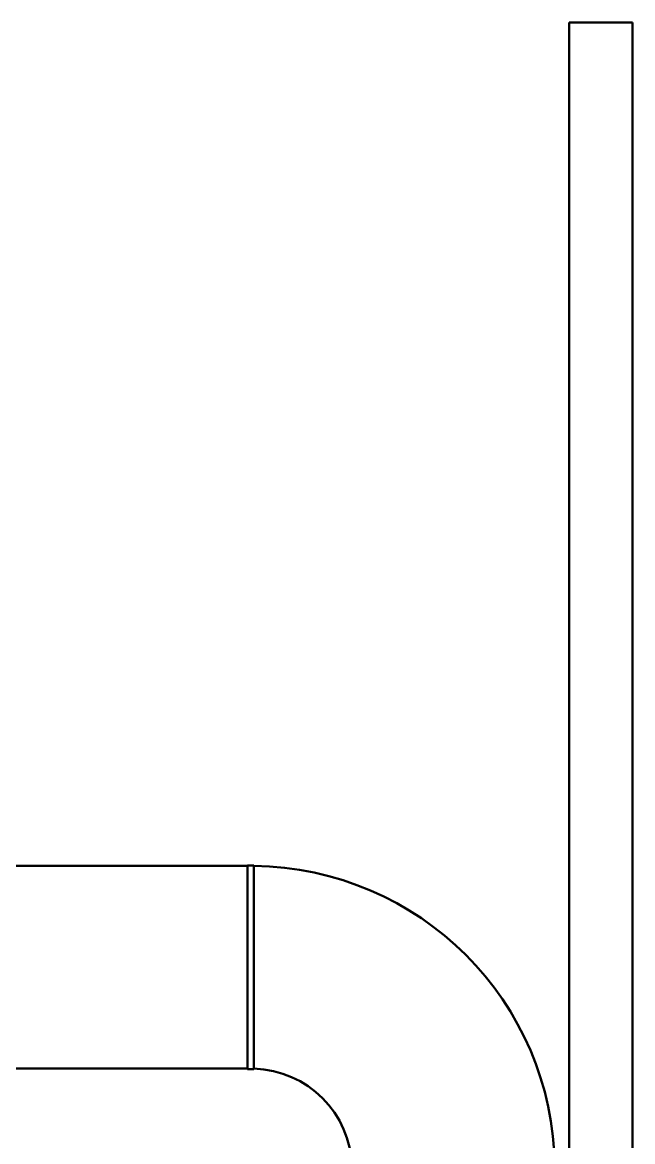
# Model space of a CAD drawing. Header units: millimetres. Extents: x -108050 to 96605, y 58136 to 140997.
# Drawn here: x 21415 to 23823, y 125883 to 130303 of the extents above; entities that cross this region are included whole.
import ezdxf

# ---------------------------------------------------------------- set-up
doc = ezdxf.new("R2010")
doc.units = ezdxf.units.MM
doc.layers.add('M-HVAC-DUCT', color=70, linetype='Continuous', lineweight=50)
doc.layers.add('P-PIPE', color=3, linetype='Continuous', lineweight=50)

# ---------------------------------------------------------------- blocks, each defined once
blk = doc.blocks.new('01_REC Elbow_C Flanged_ - 1 W-2033609-HẦM')
at = {"layer": 'M-HVAC-DUCT'}
for p, q in [((-402, 812.5), (402, 812.5)), ((-402, 812.5), (-402, 787.5)), ((402, 787.5), (402, 812.5)), ((402, 787.5), (-402, 787.5)), ((-812.5, -402), (-812.5, 402)), ((-812.5, 402), (-787.5, 402)), ((-787.5, 402), (-787.5, -402)), ((-787.5, -402), (-812.5, -402))]:
    blk.add_line(p, q, dxfattribs=at)
for radius, start, end in [(1200, 270.5978, 359.4022), (400, 271.7996, 358.2004)]:
    blk.add_arc((-800, 800), radius, start, end, dxfattribs=at)

msp = doc.modelspace()

# ---------------------------------------------------------------- linework, layer by layer
at = {"layer": 'M-HVAC-DUCT'}
for p, q in [((22303.3, 126971.4), (17919.9, 126971.4)), ((22303.3, 126171.4), (17919.9, 126171.4))]:
    msp.add_line(p, q, dxfattribs=at)
at = {"layer": 'P-PIPE'}
for p, q in [((23572.6, 130302.2), (23572.6, 124927.8)), ((23822.6, 124927.8), (23822.6, 130302.2))]:
    msp.add_line(p, q, dxfattribs=at)
for start_param, end_param in [(1.570796, 3.141593), (0, 1.570796)]:
    msp.add_ellipse((23697.6, 130302.2), major_axis=(125, 0), ratio=0.004558, start_param=start_param, end_param=end_param, dxfattribs=at)

# ---------------------------------------------------------------- block references
at = {"layer": 'M-HVAC-DUCT', "rotation": 90.0000000000002}
msp.add_blockref('01_REC Elbow_C Flanged_ - 1 W-2033609-HẦM', (23115.8, 126571.4), dxfattribs=at)

doc.saveas('drawing.dxf')
